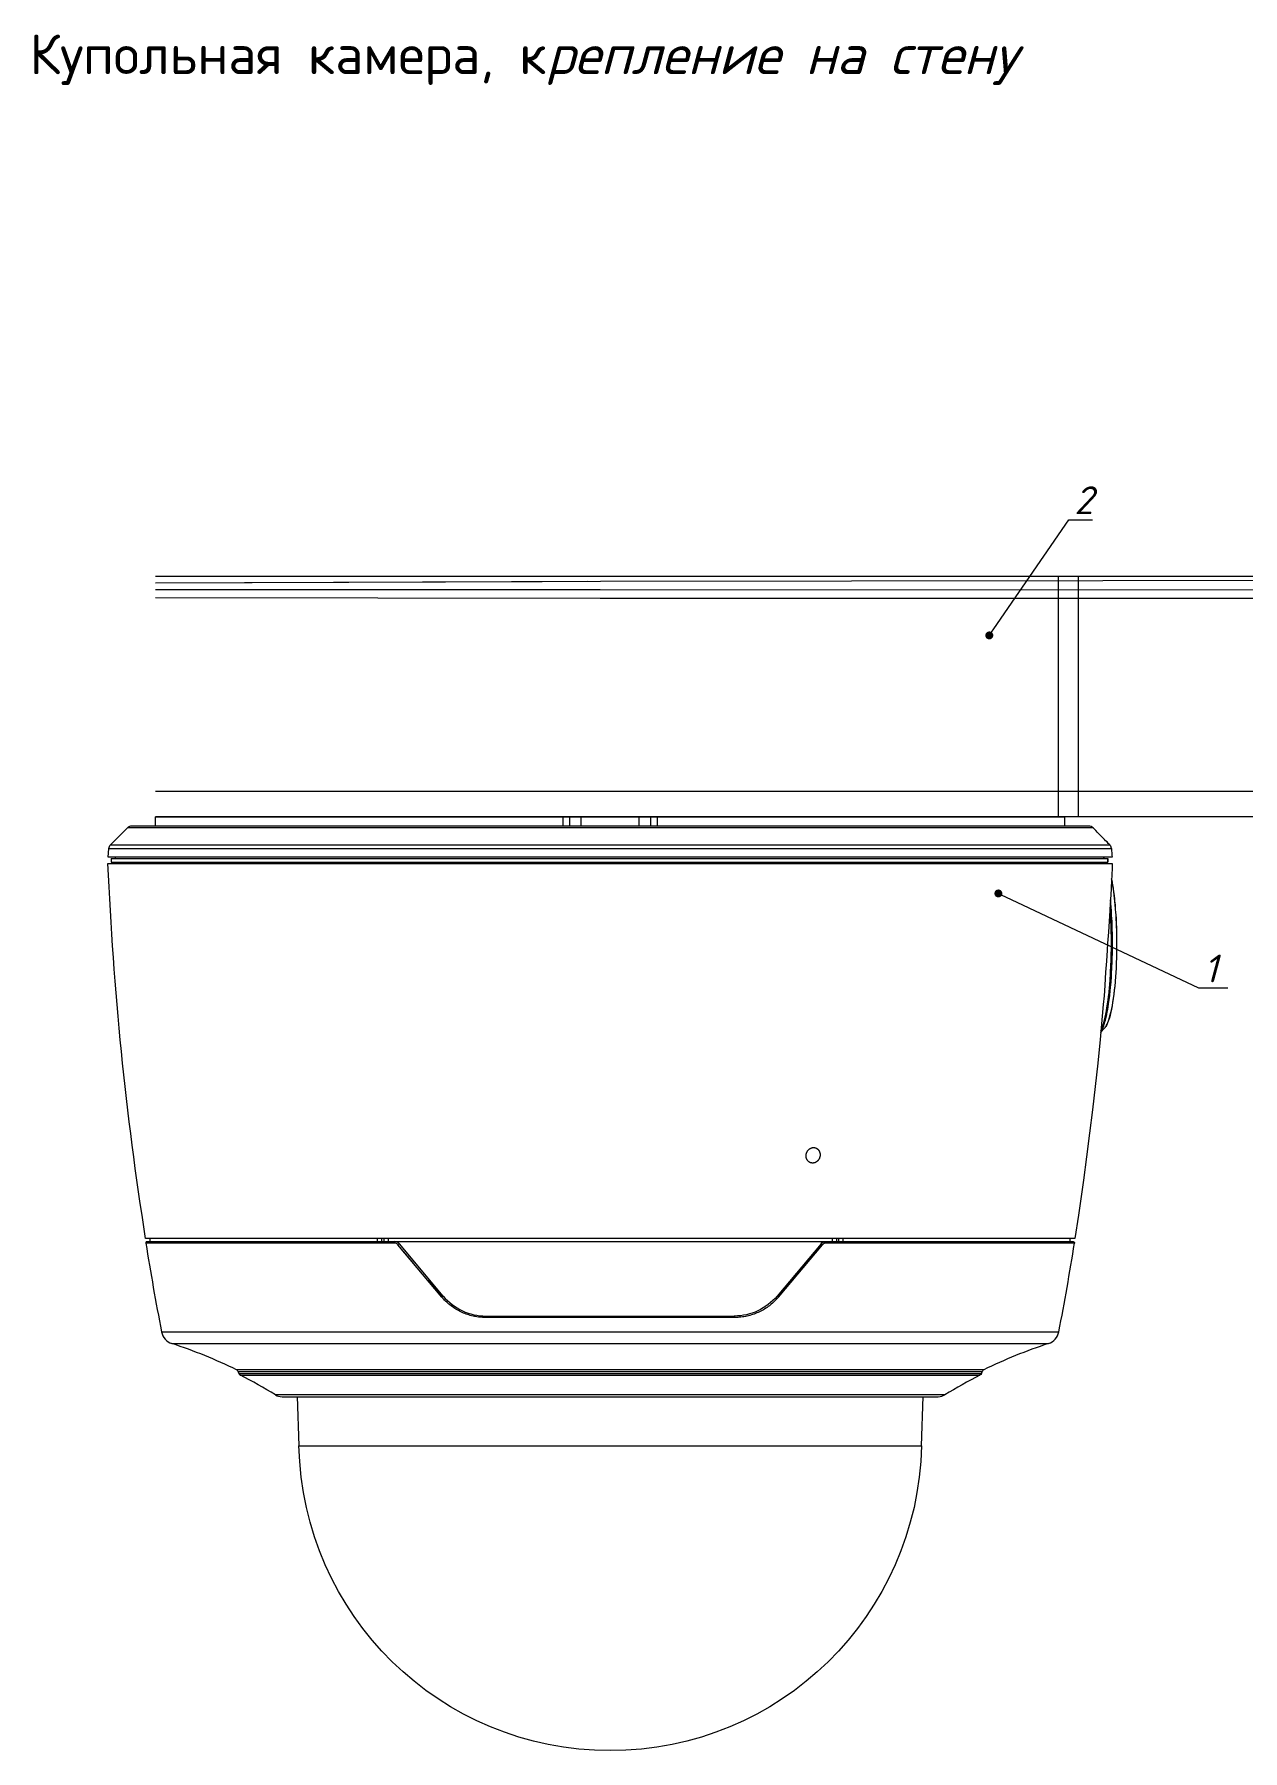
# Model space of a CAD drawing. Header units: millimetres. Extents: x -25459 to 1045457, y -66278 to 462905.
# Drawn here: x 946404 to 961581, y 9199 to 30764 of the extents above; entities that cross this region are included whole.
import ezdxf
from ezdxf import colors
from ezdxf.entities.mleader import LeaderData, LeaderLine
from ezdxf.math import Vec2, Vec3

# ---------------------------------------------------------------- set-up
doc = ezdxf.new("R2010")
doc.units = ezdxf.units.MM
doc.layers.add('PDF _Геометрия', color=7, linetype='Continuous')
doc.styles.add('ISOCPEUR', font='isocpeui.ttf', dxfattribs={"height": 250})
doc.styles.add('KOSTY_STYLE', font='isocpeur.ttf')

# ---------------------------------------------------------------- blocks, each defined once
blk = doc.blocks.new('_DOT')
at = {"color": 0, "linetype": 'ByBlock', "lineweight": -2}
blk.add_line((-0.5, 0), (-1, 0), dxfattribs=at)
at = {"color": 0, "linetype": 'ByBlock', "const_width": 0.5}
blk.add_lwpolyline([(-0.25, 0, 1), (0.25, 0, 1)], format="xyb", close=True, dxfattribs=at)
blk = doc.blocks.new('RVi-2NCD4489 (2.8-12) white')
at = {"layer": 'PDF _Геометрия', "lineweight": 9}
for points in [[(-0.6363, 0), (0.6363, 0)], [(0.0563, 0), (0.0563, -0.013)], [(0.0656, 0), (0.0656, -0.013)], [(-0.6363, -0.013), (-0.6363, 0)], [(-0.0656, -0.013), (-0.0656, 0)], [(-0.0563, -0.013), (-0.0563, 0)], [(-0.0408, -0.013), (-0.0408, 0)], [(0.0408, -0.013), (0.0408, 0)], [(0.6363, -0.013), (0.6363, 0)], [(0.7016, -0.0445), (0.7016, -0.0442), (0.7016, -0.0438), (0.7015, -0.0435), (0.7014, -0.0432), (0.7014, -0.0431), (0.7013, -0.0428), (0.7013, -0.0425), (0.7011, -0.0421), (0.701, -0.0418), (0.7009, -0.0415), (0.7007, -0.0412), (0.7006, -0.0409), (0.7004, -0.0406), (0.7002, -0.0403), (0.7, -0.04), (0.7, -0.04), (0.6998, -0.0397), (0.6996, -0.0395), (0.6994, -0.0392), (0.6991, -0.039)], [(-0.6984, -0.0582), (0.6966, -0.0582)], [(-0.6984, -0.0582), (-0.6984, -0.0634)], [(-0.6984, -0.0634), (0.6966, -0.0634)], [(0.6965, -0.0582), (0.6965, -0.0634)], [(0.6966, -0.0634), (0.6966, -0.0582)], [(0.7018, -0.088), (0.7019, -0.0885), (0.7022, -0.0898), (0.7024, -0.091), (0.7025, -0.0918), (0.7028, -0.0931), (0.703, -0.0944), (0.7032, -0.0957), (0.7034, -0.0969), (0.7036, -0.0982), (0.7038, -0.0995), (0.704, -0.1008)], [(0.7043, -0.1007), (0.7042, -0.0998), (0.704, -0.0984), (0.7037, -0.097), (0.7037, -0.0965), (0.7034, -0.0951), (0.7032, -0.0938), (0.7029, -0.0924), (0.7027, -0.091), (0.7024, -0.0896), (0.7022, -0.0882), (0.7019, -0.0868)], [(0.7031, -0.1781), (0.7031, -0.1757), (0.703, -0.1697), (0.7029, -0.1638), (0.7028, -0.1578), (0.7026, -0.152), (0.7024, -0.1461), (0.7022, -0.1426), (0.7019, -0.1371), (0.7016, -0.1317), (0.7012, -0.1264), (0.7008, -0.1212), (0.7003, -0.1162)], [(0.704, -0.1008), (0.7046, -0.1052), (0.7052, -0.1099), (0.7057, -0.1148), (0.7061, -0.1179), (0.7066, -0.1233), (0.707, -0.1288), (0.7075, -0.1345), (0.7076, -0.1369), (0.708, -0.1429), (0.7083, -0.1491), (0.7085, -0.1553), (0.7086, -0.1572), (0.7087, -0.1636), (0.7088, -0.1701), (0.7089, -0.1766), (0.7089, -0.1781)], [(0.7093, -0.1781), (0.7093, -0.1765), (0.7092, -0.17), (0.7091, -0.1635), (0.709, -0.1572), (0.7089, -0.1551), (0.7087, -0.1489), (0.7083, -0.1428), (0.708, -0.1369), (0.7078, -0.1343), (0.7074, -0.1286), (0.7069, -0.1231), (0.7064, -0.1179), (0.7061, -0.1145), (0.7055, -0.1097), (0.7049, -0.1051), (0.7043, -0.1007)], [(0.7016, -0.1781), (0.7016, -0.1775), (0.7015, -0.1724), (0.7015, -0.1672), (0.7014, -0.162), (0.7013, -0.1568), (0.7011, -0.1516), (0.7009, -0.1465), (0.7006, -0.1413), (0.7003, -0.1362), (0.7, -0.1312), (0.6997, -0.1263)], [(0.6865, -0.3021), (0.692, -0.2959), (0.6928, -0.295), (0.6935, -0.294), (0.694, -0.2932), (0.6948, -0.2918), (0.6956, -0.2903), (0.6958, -0.2897), (0.6966, -0.2878), (0.6975, -0.2857), (0.6975, -0.2855), (0.6984, -0.283), (0.6991, -0.2805), (0.7, -0.2774), (0.7009, -0.274), (0.7017, -0.2703), (0.7021, -0.2685), (0.7029, -0.264), (0.7037, -0.2593), (0.7045, -0.2543), (0.7046, -0.2538), (0.7053, -0.2482), (0.706, -0.2423), (0.7066, -0.2369), (0.7072, -0.2303), (0.7077, -0.2234), (0.7081, -0.2183), (0.7085, -0.2108), (0.7088, -0.2032), (0.709, -0.1985), (0.7092, -0.1906), (0.7093, -0.1826), (0.7093, -0.1781)], [(0.6866, -0.3018), (0.6874, -0.3005), (0.6881, -0.299), (0.6883, -0.2987), (0.6891, -0.2969), (0.69, -0.2948), (0.69, -0.2948), (0.6909, -0.2924), (0.6916, -0.2901), (0.6925, -0.287), (0.6932, -0.2846), (0.6941, -0.2809), (0.695, -0.2769), (0.6958, -0.2726), (0.696, -0.2716), (0.6969, -0.2666), (0.6977, -0.2613), (0.6985, -0.2561), (0.6992, -0.2499), (0.7, -0.2435), (0.7005, -0.2385), (0.7011, -0.2313), (0.7016, -0.2239), (0.7019, -0.2193), (0.7023, -0.2113), (0.7026, -0.2032), (0.7028, -0.199), (0.703, -0.1905), (0.7031, -0.182), (0.7031, -0.1781)], [(0.6868, -0.2992), (0.6876, -0.2974), (0.6884, -0.2955), (0.6893, -0.2931), (0.6899, -0.2911), (0.6908, -0.2882), (0.6914, -0.2861), (0.6923, -0.2825), (0.6928, -0.2804), (0.6937, -0.2762), (0.6945, -0.2718), (0.6953, -0.2672), (0.6962, -0.2619), (0.697, -0.2562), (0.6975, -0.252), (0.6982, -0.2457), (0.6989, -0.239), (0.6992, -0.2351), (0.6998, -0.2278), (0.7003, -0.2203), (0.7005, -0.2169), (0.7009, -0.2088), (0.7012, -0.2007), (0.7014, -0.1925), (0.7015, -0.1841), (0.7016, -0.1781)], [(0.7089, -0.1781), (0.7089, -0.1827), (0.7088, -0.1907), (0.7086, -0.1987), (0.7084, -0.2035), (0.7081, -0.2112), (0.7077, -0.2186), (0.7073, -0.2238), (0.7068, -0.2307), (0.7062, -0.2374), (0.7056, -0.2428), (0.7049, -0.2488), (0.7041, -0.2544), (0.704, -0.255), (0.7033, -0.2601), (0.7025, -0.2648), (0.7016, -0.2692), (0.7011, -0.2718), (0.7002, -0.2755), (0.6996, -0.2781), (0.6987, -0.2812), (0.698, -0.2837), (0.6971, -0.2861), (0.6971, -0.2863), (0.6963, -0.2884), (0.6955, -0.2902), (0.6953, -0.2907), (0.6945, -0.2922), (0.6938, -0.2935), (0.6934, -0.2941), (0.6927, -0.2951), (0.692, -0.2959)], [(0.6902, -0.2628), (0.6902, -0.2626)], [(0.2742, -0.4739), (0.2742, -0.4735), (0.2743, -0.4731), (0.2743, -0.4727), (0.2744, -0.4723), (0.2745, -0.4719), (0.2746, -0.4716), (0.2747, -0.4711), (0.2748, -0.4708), (0.2749, -0.4704), (0.2751, -0.47), (0.2751, -0.4699), (0.2753, -0.4695), (0.2755, -0.4692), (0.2756, -0.4688), (0.2758, -0.4684), (0.276, -0.4681), (0.2763, -0.4678), (0.2765, -0.4674), (0.2767, -0.4671), (0.277, -0.4668), (0.2772, -0.4665), (0.2775, -0.4662), (0.2775, -0.4662), (0.2778, -0.466), (0.278, -0.4657), (0.2783, -0.4654), (0.2786, -0.4652), (0.2789, -0.465), (0.2792, -0.4648), (0.2795, -0.4646), (0.2798, -0.4644), (0.2802, -0.4642), (0.2805, -0.464), (0.2808, -0.4639), (0.2809, -0.4638), (0.2812, -0.4637), (0.2815, -0.4636), (0.2819, -0.4635), (0.2822, -0.4634), (0.2826, -0.4633), (0.2829, -0.4632), (0.2833, -0.4631), (0.2836, -0.4631), (0.284, -0.4631), (0.2843, -0.463), (0.2847, -0.463)], [(0.2834, -0.4847), (0.2831, -0.4847), (0.2828, -0.4847), (0.2824, -0.4847), (0.2821, -0.4846), (0.2817, -0.4846), (0.2817, -0.4846), (0.2813, -0.4845), (0.281, -0.4844), (0.2807, -0.4843), (0.2803, -0.4842), (0.28, -0.4841), (0.2797, -0.4839), (0.2794, -0.4838), (0.2791, -0.4836), (0.2788, -0.4834), (0.2785, -0.4832), (0.2782, -0.483), (0.2779, -0.4828), (0.2777, -0.4826), (0.2774, -0.4824), (0.2772, -0.4821), (0.2769, -0.4819), (0.2767, -0.4816), (0.2766, -0.4816), (0.2764, -0.4813), (0.2762, -0.481), (0.276, -0.4807), (0.2758, -0.4804), (0.2756, -0.4801), (0.2754, -0.4797), (0.2753, -0.4794), (0.2751, -0.4791), (0.2749, -0.4787), (0.2748, -0.4784), (0.2747, -0.478), (0.2746, -0.4777), (0.2745, -0.4773), (0.2744, -0.4769), (0.2743, -0.4765), (0.2743, -0.4761), (0.2742, -0.4758), (0.2742, -0.4754), (0.2742, -0.475), (0.2742, -0.4746), (0.2742, -0.4742), (0.2742, -0.4739)], [(0.2938, -0.4739), (0.2938, -0.4743), (0.2938, -0.4747), (0.2937, -0.4751), (0.2936, -0.4755), (0.2936, -0.4759), (0.2935, -0.4762), (0.2934, -0.4766), (0.2932, -0.477), (0.2931, -0.4774), (0.2931, -0.4775), (0.2929, -0.4779), (0.2928, -0.4782), (0.2926, -0.4786), (0.2924, -0.479), (0.2922, -0.4793), (0.292, -0.4797), (0.2918, -0.48), (0.2915, -0.4803), (0.2913, -0.4807), (0.2911, -0.481), (0.2908, -0.4813), (0.2906, -0.4816), (0.2903, -0.4818), (0.29, -0.4821), (0.2897, -0.4823), (0.2894, -0.4826), (0.2891, -0.4828), (0.2889, -0.483), (0.2885, -0.4832), (0.2882, -0.4834), (0.2879, -0.4836), (0.2876, -0.4838), (0.2873, -0.4839), (0.2872, -0.4839), (0.2869, -0.4841), (0.2865, -0.4842), (0.2862, -0.4843), (0.2858, -0.4844), (0.2855, -0.4845), (0.2851, -0.4846), (0.2848, -0.4846), (0.2844, -0.4847), (0.2841, -0.4847), (0.2838, -0.4847), (0.2834, -0.4847)], [(0.2847, -0.463), (0.285, -0.463), (0.2853, -0.4631), (0.2857, -0.4631), (0.286, -0.4631), (0.2864, -0.4632), (0.2867, -0.4633), (0.2868, -0.4633), (0.2871, -0.4634), (0.2874, -0.4635), (0.2878, -0.4636), (0.2881, -0.4637), (0.2884, -0.4639), (0.2887, -0.464), (0.289, -0.4642), (0.2893, -0.4643), (0.2896, -0.4645), (0.2899, -0.4647), (0.2901, -0.4649), (0.2904, -0.4652), (0.2906, -0.4654), (0.2909, -0.4656), (0.2911, -0.4659), (0.2912, -0.466), (0.2914, -0.4662), (0.2916, -0.4665), (0.2919, -0.4668), (0.292, -0.4671), (0.2923, -0.4674), (0.2924, -0.4677), (0.2926, -0.468), (0.2928, -0.4684), (0.2929, -0.4687), (0.2931, -0.4691), (0.2932, -0.4694), (0.2933, -0.4698), (0.2934, -0.4702), (0.2935, -0.4706), (0.2936, -0.471), (0.2937, -0.4714), (0.2938, -0.4717), (0.2938, -0.4719), (0.2938, -0.4723), (0.2938, -0.4727), (0.2939, -0.4731), (0.2939, -0.4735), (0.2938, -0.4739)], [(-0.6437, -0.5946), (-0.6437, -0.5903)], [(-0.3256, -0.5946), (-0.3256, -0.5903)], [(-0.3197, -0.5946), (-0.3197, -0.5903)], [(-0.3166, -0.5903), (-0.3166, -0.5946)], [(-0.3107, -0.5903), (-0.3107, -0.5946)], [(-0.2554, -0.6488), (-0.2454, -0.6607), (-0.2356, -0.6724), (-0.2972, -0.5991)], [(0.3107, -0.5903), (0.3107, -0.5946)], [(0.3166, -0.5903), (0.3166, -0.5946)], [(0.3197, -0.5903), (0.3197, -0.5946)], [(0.3256, -0.5903), (0.3256, -0.5946)], [(0.6437, -0.5946), (0.6437, -0.5903)], [(-0.628, -0.7209), (0.628, -0.7209)], [(0.4356, -0.8804), (0.438, -0.8117)]]:
    blk.add_lwpolyline(points, dxfattribs=at)
for points in [[(0.6758, -0.0156, 0.198865), (0.6697, -0.013), (-0.6697, -0.013, 0.198865), (-0.6758, -0.0156), (-0.6992, -0.039), (0.6991, -0.039), (0.6984, -0.0382), (0.6972, -0.0371), (0.6954, -0.0352), (0.6935, -0.0334), (0.6917, -0.0315), (0.6898, -0.0297), (0.688, -0.0278), (0.6874, -0.0272), (0.6855, -0.0253), (0.6837, -0.0235), (0.6818, -0.0216), (0.68, -0.0198), (0.6758, -0.0156), (-0.6758, -0.0156)], [(-0.7017, -0.0445), (0.7016, -0.0445, -0.000895), (0.7025, -0.0565), (-0.7026, -0.0565), (-0.7017, -0.0445, -0.180601), (-0.6992, -0.039)], [(0.6952, -0.0651, 0.01603), (0.6948, -0.0644, 0.00796), (0.6942, -0.0634, -0.007786), (0.6947, -0.0644)], [(-0.2951, -0.5977, 0.222095), (-0.3017, -0.5946), (-0.3018, -0.5946), (-0.3019, -0.5947), (-0.3019, -0.5947), (-0.302, -0.5947), (-0.3021, -0.5948), (-0.3021, -0.5949), (-0.3022, -0.595), (-0.3023, -0.5951), (-0.3023, -0.5952), (-0.3024, -0.5954), (-0.3025, -0.5956), (-0.3025, -0.5958), (-0.3025, -0.5959), (-0.3025, -0.5961), (-0.3025, -0.5963), (-0.3025, -0.5966), (-0.3025, -0.5967), (-0.6499, -0.5967, 0.008061), (-0.628, -0.7209)], [(-0.6495, -0.5952, -0.221148), (-0.6482, -0.5946), (0.6482, -0.5946, -0.464426), (0.6499, -0.5967)], [(-0.2759, -0.6245), (-0.2864, -0.6119), (-0.297, -0.5994, 0.024531), (-0.2976, -0.5987, 0.074091), (-0.2992, -0.5975, 0.103316), (-0.302, -0.5967)], [(-0.2336, -0.671, 0.22179), (-0.1737, -0.6989), (0.1737, -0.6989), (0.1738, -0.6989), (0.1738, -0.6989), (0.1739, -0.6989), (0.1739, -0.699), (0.174, -0.6991), (0.174, -0.6992), (0.174, -0.6993), (0.1741, -0.6994), (0.1741, -0.6995), (0.1741, -0.6997), (0.1742, -0.6999), (0.1742, -0.7002), (0.1742, -0.7004), (0.1742, -0.7006), (0.1742, -0.7008), (0.1742, -0.7009), (-0.1742, -0.701, -0.004333), (-0.1766, -0.7009), (-0.1786, -0.7008), (-0.1805, -0.7007), (-0.1825, -0.7005), (-0.1845, -0.7003), (-0.1865, -0.7), (-0.1885, -0.6997), (-0.1901, -0.6994), (-0.192, -0.6989), (-0.194, -0.6985), (-0.1959, -0.698), (-0.1978, -0.6974), (-0.1997, -0.6968), (-0.2016, -0.6961), (-0.2035, -0.6954), (-0.2053, -0.6947), (-0.2071, -0.6939), (-0.2089, -0.6931), (-0.2107, -0.6922), (-0.2124, -0.6913), (-0.2142, -0.6903), (-0.2159, -0.6893), (-0.2176, -0.6882), (-0.2193, -0.6871), (-0.2209, -0.686), (-0.2225, -0.6848), (-0.2227, -0.6846), (-0.2243, -0.6834), (-0.2258, -0.6821), (-0.2273, -0.6808), (-0.2288, -0.6795), (-0.2303, -0.6781), (-0.2317, -0.6767), (-0.233, -0.6753, -0.01329), (-0.2356, -0.6724), (-0.2355, -0.6723), (-0.2353, -0.6721), (-0.2352, -0.672), (-0.235, -0.6718), (-0.2349, -0.6718), (-0.2347, -0.6716), (-0.2345, -0.6715), (-0.2343, -0.6713), (-0.2342, -0.6712), (-0.234, -0.6711), (-0.2339, -0.671), (-0.2338, -0.671), (-0.2338, -0.671), (-0.2337, -0.6709), (-0.2337, -0.6709), (-0.2337, -0.6709), (-0.2336, -0.671), (-0.2336, -0.671), (-0.2951, -0.5977), (-0.2951, -0.5977), (-0.2951, -0.5977), (-0.2952, -0.5977), (-0.2952, -0.5977), (-0.2953, -0.5977), (-0.2953, -0.5978), (-0.2955, -0.5978), (-0.2955, -0.5979), (-0.2957, -0.598), (-0.2959, -0.5981), (-0.2961, -0.5982), (-0.2963, -0.5984), (-0.2965, -0.5985), (-0.2965, -0.5986), (-0.2968, -0.5987), (-0.297, -0.5989), (-0.2971, -0.5991), (-0.2972, -0.5991)], [(0.2356, -0.6724), (0.2972, -0.5991), (0.2971, -0.5991), (0.2969, -0.5989), (0.2968, -0.5987), (0.2965, -0.5986), (0.2965, -0.5985), (0.2963, -0.5984), (0.2961, -0.5982), (0.2959, -0.5981), (0.2957, -0.598), (0.2955, -0.5979), (0.2955, -0.5978), (0.2953, -0.5978), (0.2953, -0.5977), (0.2952, -0.5977), (0.2952, -0.5977), (0.2951, -0.5977), (0.2951, -0.5977), (0.2951, -0.5977), (0.2336, -0.671, -0.221723), (0.1737, -0.6989)], [(0.2951, -0.5977, -0.222095), (0.3017, -0.5946), (0.3018, -0.5946), (0.3019, -0.5947), (0.3019, -0.5947), (0.302, -0.5947), (0.3021, -0.5948), (0.3021, -0.5949), (0.3022, -0.595), (0.3023, -0.5951), (0.3023, -0.5952), (0.3024, -0.5954), (0.3025, -0.5956), (0.3025, -0.5958), (0.3025, -0.5959), (0.3025, -0.5961), (0.3025, -0.5963), (0.3025, -0.5966), (0.3025, -0.5967), (0.3022, -0.5967), (0.3019, -0.5967), (0.3016, -0.5967), (0.3013, -0.5968), (0.3012, -0.5968), (0.3009, -0.5968), (0.3006, -0.5969), (0.3003, -0.597), (0.3, -0.5971), (0.2997, -0.5972), (0.2995, -0.5974), (0.2992, -0.5975, 0.074091), (0.2976, -0.5987, 0.024531), (0.2972, -0.5991)], [(0.628, -0.7209, 0.008046), (0.6499, -0.5967), (0.3025, -0.5967)], [(0.2336, -0.671), (0.2337, -0.671), (0.2337, -0.6709), (0.2337, -0.6709), (0.2337, -0.6709), (0.2338, -0.671), (0.2338, -0.671), (0.2339, -0.671), (0.234, -0.6711), (0.2342, -0.6712), (0.2343, -0.6713), (0.2345, -0.6715), (0.2347, -0.6716), (0.2349, -0.6718), (0.235, -0.6718), (0.2352, -0.672), (0.2353, -0.6721), (0.2355, -0.6723), (0.2356, -0.6724), (0.2343, -0.6739), (0.2329, -0.6754), (0.2315, -0.6769), (0.2301, -0.6783), (0.2286, -0.6797), (0.227, -0.6811), (0.2255, -0.6824), (0.2246, -0.6832), (0.223, -0.6844), (0.2213, -0.6857), (0.2196, -0.6868), (0.2179, -0.688), (0.2162, -0.6891), (0.2144, -0.6901), (0.2127, -0.6911), (0.2109, -0.6921), (0.2091, -0.693), (0.2073, -0.6938), (0.2054, -0.6946), (0.2035, -0.6954), (0.2016, -0.6961), (0.1997, -0.6968), (0.1977, -0.6974), (0.1957, -0.698), (0.1938, -0.6985), (0.1918, -0.699), (0.1897, -0.6994), (0.1892, -0.6995), (0.1872, -0.6999), (0.1852, -0.7002), (0.1831, -0.7004), (0.1811, -0.7006), (0.1791, -0.7008), (0.1771, -0.7009, -0.010971), (0.1742, -0.7009)], [(-0.5198, -0.7792), (0.5198, -0.7793), (0.5206, -0.7768), (-0.5206, -0.7768), (-0.5198, -0.7793, 0.198763), (-0.5177, -0.7817), (0.5176, -0.7817)], [(0.5198, -0.7792, -0.196383), (0.5176, -0.7817, 0.02049), (0.4684, -0.8093), (-0.4684, -0.8093, 0.138693), (-0.4593, -0.8118), (0.4593, -0.8118, 0.138693), (0.4684, -0.8092)], [(-0.438, -0.8117), (-0.4356, -0.8804), (0.4356, -0.8804, -0.980257), (-0.4356, -0.8804)]]:
    blk.add_lwpolyline(points, format="xyb", dxfattribs=at)
for points in [[(0.7012, -0.1012), (0.7011, -0.1019), (0.7011, -0.1026), (0.701, -0.1033), (0.701, -0.104), (0.701, -0.1047), (0.7009, -0.1055), (0.7009, -0.1062), (0.7009, -0.1066), (0.7008, -0.1073), (0.7008, -0.108), (0.7008, -0.1083), (0.6998, -0.1237), (0.6988, -0.1391), (0.6983, -0.1462), (0.6973, -0.1616), (0.6963, -0.177), (0.6956, -0.1866), (0.6946, -0.202), (0.6935, -0.2174), (0.6929, -0.2264), (0.6923, -0.2359), (0.6912, -0.2504), (0.6902, -0.2626), (0.6888, -0.279), (0.6857, -0.3119), (0.6824, -0.3447), (0.6789, -0.3775), (0.6751, -0.4104), (0.6711, -0.4431), (0.6669, -0.4759), (0.6624, -0.5086), (0.6601, -0.525), (0.6553, -0.5577), (0.6502, -0.5903), (-0.6502, -0.5903, -0.028731), (-0.7029, -0.0652), (0.7028, -0.0652, -0.002017)], [(0.6913, -0.0582, 0.083031), (0.6901, -0.0565, -0.088765)], [(0.6901, -0.0652, 0.07885), (0.6913, -0.0634, -0.079437)], [(0.5228, -0.7743), (-0.5228, -0.7743, 0.035219), (-0.6134, -0.7375), (0.6134, -0.7375, 0.035219)]]:
    blk.add_lwpolyline(points, format="xyb", close=True, dxfattribs=at)
for centre, radius, start, end in [((0.6596, -0.0399), 0.0287, 44.6077, 46.5497), ((-0.6872, -0.0608), 0.00649, 138.0455, 156.484), ((-0.6871, -0.0608), 0.00656, 203.36, 221.6991), ((-0.6067, -0.7168), 0.0217, 190.9058, 251.9352), ((0.6066, -0.7168), 0.0218, 288.1545, 348.9504), ((-0.5247, -0.7782), 0.00431, 18.2336, 64.0491), ((-0.8312, -1.4013), 0.6944, 58.4943, 63.1527), ((0.5248, -0.7782), 0.00436, 116.241, 161.4763)]:
    blk.add_arc(centre, radius, start, end, dxfattribs=at)
blk.add_ellipse((-0.171, -0.7096), major_axis=(-0.0027, 0.0107), ratio=0.156241, start_param=0.000458, end_param=0.591841, dxfattribs=at)
for points in [[(0.6911, -0.0644), (0.691, -0.0643), (0.691, -0.0641), (0.6909, -0.064)], [(0.6913, -0.0651), (0.6912, -0.0649), (0.6912, -0.0646), (0.6911, -0.0644)], [(0.695, -0.0649), (0.6949, -0.0648), (0.6948, -0.0646), (0.6947, -0.0644)], [(0.6951, -0.0651), (0.6951, -0.0651), (0.695, -0.065), (0.695, -0.0649)], [(-0.6495, -0.5952), (-0.6499, -0.5956), (-0.65, -0.5961), (-0.6499, -0.5967)], [(-0.302, -0.5967), (-0.3022, -0.5967), (-0.3023, -0.5966), (-0.3025, -0.5966)]]:
    blk.add_open_spline(points, degree=3, dxfattribs=at)

msp = doc.modelspace()

# ---------------------------------------------------------------- linework, layer by layer
at = {"lineweight": 5}
for p, q in [((962987.744, 23952.201), (947926.42, 23952.201)), ((947926.42, 23874.263), (953515.651, 23891.404)), ((947926.42, 23872.901), (952784.358, 23889.315)), ((953511.274, 23785.086), (947926.42, 23785.086)), ((953509.075, 23676.601), (947926.42, 23682.031)), ((962987.744, 23676.601), (953509.075, 23676.601))]:
    msp.add_line(p, q, dxfattribs=at)
at = {"color": 0, "lineweight": 0}
for p, q in [((959263.053, 23952.201), (959263.053, 20932.195)), ((959513.053, 23952.201), (959513.053, 20932.195)), ((961768.236, 21251.194), (947926.42, 21251.194)), ((963629.288, 20932.195), (947926.42, 20932.195))]:
    msp.add_line(p, q, dxfattribs=at)
at = {"lineweight": 5}
for points in [[(952784.314, 23889.26), (953348.514, 23891.459)], [(962998.588, 23904.459), (962989.9, 23780.731), (953511.23, 23785.13)], [(953515.629, 23891.404), (962979.012, 23904.492)]]:
    msp.add_lwpolyline(points, dxfattribs=at)

# ---------------------------------------------------------------- block references
at = {"xscale": 8974, "yscale": 8974, "zscale": 8974}
msp.add_blockref('RVi-2NCD4489 (2.8-12) white', (953636.938, 20932.195), dxfattribs=at)

# ---------------------------------------------------------------- texts
at = {"insert": (955145.87, 30445.905), "char_height": 500, "width": 16291.56169, "attachment_point": 5, "style": 'KOSTY_STYLE', "bg_fill": 3, "box_fill_scale": 1, "bg_fill_color": 256, "bg_fill_transparency": 0}
msp.add_mtext('\\pxi-10.4;Купольная камера, к{\\fISOCPEUR|b0|i1|c204|p34;репление на стену}', dxfattribs=at)

# ---------------------------------------------------------------- leaders
at = {"lineweight": 25}
ml = msp.add_multileader_mtext('Standard', dxfattribs=at)
ml.set_content('2', color=256, style='ISOCPEUR')
ml.set_leader_properties(lineweight=13)
ml.set_arrow_properties(name='DOT')
ml.build(insert=Vec2(0, 0))
ml.multileader.update_dxf_attribs({"has_dogleg": 0, "text_left_attachment_type": 6, "text_right_attachment_type": 6, "dogleg_length": 1, "arrow_head_size": 100})
ctx = ml.context
ctx.base_point, ctx.char_height, ctx.arrow_head_size, ctx.landing_gap_size, ctx.plane_origin = Vec3(959397.086, 24665.155), 350, 100, 100, Vec3(958803.878, 27174.083)
ctx.left_attachment, ctx.right_attachment, ctx.text_align_type = 6, 6, 1
notes = []
notes.append((ctx, [(0, (1, 1, 0), (959297.086, 24665.155), (1, 0), 100, [(0, [(958398.97, 23211.861)], 0, [])])]))
ctx.mtext.insert, ctx.mtext.width, ctx.mtext.alignment, ctx.mtext.flow_direction = Vec3(959584.586, 25085.155), 194.32833, 2, 5
ml = msp.add_multileader_mtext('Standard', dxfattribs=at)
ml.set_content('1', color=256, style='ISOCPEUR')
ml.set_leader_properties(lineweight=13)
ml.set_arrow_properties(name='DOT')
ml.build(insert=Vec2(0, 0))
ml.multileader.update_dxf_attribs({"has_dogleg": 0, "text_left_attachment_type": 6, "text_right_attachment_type": 6, "dogleg_length": 1, "arrow_head_size": 100})
ctx = ml.context
ctx.base_point, ctx.char_height, ctx.arrow_head_size, ctx.landing_gap_size, ctx.plane_origin = Vec3(961026.72, 18782.205), 350, 100, 100, Vec3(960433.513, 21291.133)
ctx.left_attachment, ctx.right_attachment, ctx.text_align_type = 6, 6, 1
notes.append((ctx, [(0, (1, 1, 0), (960926.72, 18782.205), (1, 0), 100, [(0, [(958512.797, 19969.612)], 0, [])])]))
ctx.mtext.insert, ctx.mtext.alignment, ctx.mtext.flow_direction = Vec3(961179.22, 19202.205), 2, 5
for ctx, leaders in notes:
    for number, flags, end, landing, length, lines in leaders:
        leader = LeaderData()
        leader.index, (leader.has_last_leader_line, leader.has_dogleg_vector, leader.attachment_direction) = number, flags
        leader.last_leader_point, leader.dogleg_vector, leader.dogleg_length = Vec3(end), Vec3(landing), length
        for number, points, colour, breaks in lines:
            line = LeaderLine()
            line.index, line.vertices, line.color, line.breaks = number, Vec3.list(points), colors.encode_raw_color(colour), breaks
            leader.lines.append(line)
        ctx.leaders.append(leader)

doc.saveas('drawing.dxf')
